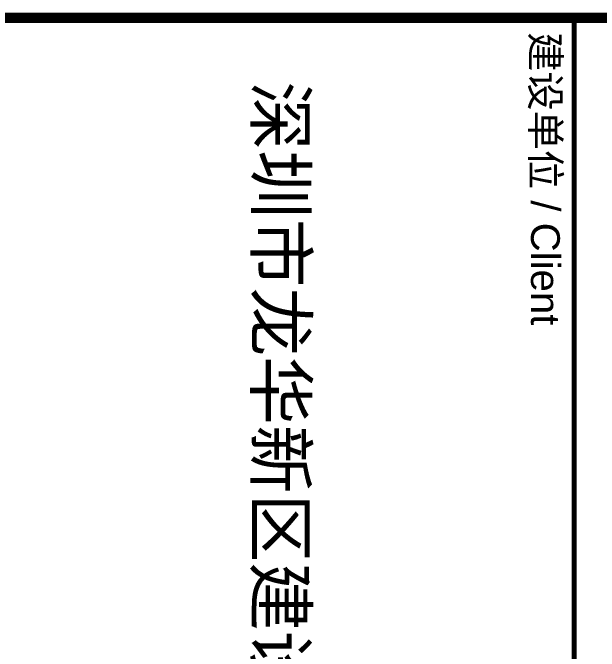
# Model space of a CAD drawing. Extents: x 129492 to 2683129, y 513162 to 1188265.
# Drawn here: x 550554 to 556665, y 520296 to 526953 of the extents above; entities that cross this region are included whole.
import ezdxf

# ---------------------------------------------------------------- set-up
doc = ezdxf.new("R2010")
doc.units = 0
doc.header["$LTSCALE"] = 1000
doc.header["$MEASUREMENT"] = 0
for name, color, linetype in [('G-0-XREF', 2, 'Continuous'), ('图框CCDI_B0GA1+0.00$0$G-ANNO-TEXT', 33, 'Continuous'), ('图框CCDI_B0GA1+0.00$0$G-BORD', 3, 'Continuous')]:
    doc.layers.add(name, color=color, linetype=linetype)
doc.styles.add('图框CCDI_B0GA1+0.00$0$CCDI_T_G01', font='arial.ttf')

# ---------------------------------------------------------------- blocks, each defined once
blk = doc.blocks.new('图框CCDI_B0GA1+0.00')
at = {"layer": '图框CCDI_B0GA1+0.00$0$G-BORD'}
for points, const_width in [([(75100, 1000), (75100, 58400)], 70), ([(75100, 26200), (83100, 26200)], 35)]:
    blk.add_lwpolyline(points, dxfattribs=dict(at, const_width=const_width))
at = {"layer": '图框CCDI_B0GA1+0.00$0$G-ANNO-TEXT', "style": '图框CCDI_B0GA1+0.00$0$CCDI_T_G01'}
for s, insert, char_height, width, attachment_point in [('{\\fSimSun|b0|i0|c134|p54;建设单位} / Client', (75200, 26100), 200, 7900, 1), ('{\\fSimSun|b0|i0|c134|p2;深圳市龙华新区建设管理服务中心}', (79122.9, 24141.7), 350, 8000, 5)]:
    blk.add_mtext(s, dxfattribs=dict(at, insert=insert, char_height=char_height, width=width, attachment_point=attachment_point))

msp = doc.modelspace()

# ---------------------------------------------------------------- block references
at = {"layer": 'G-0-XREF', "ltscale": 5, "xscale": 1.5, "yscale": 1.5, "zscale": 1.5, "rotation": 270}
msp.add_blockref('图框CCDI_B0GA1+0.00', (517104.6, 639550.7), dxfattribs=at)

doc.saveas('drawing.dxf')
